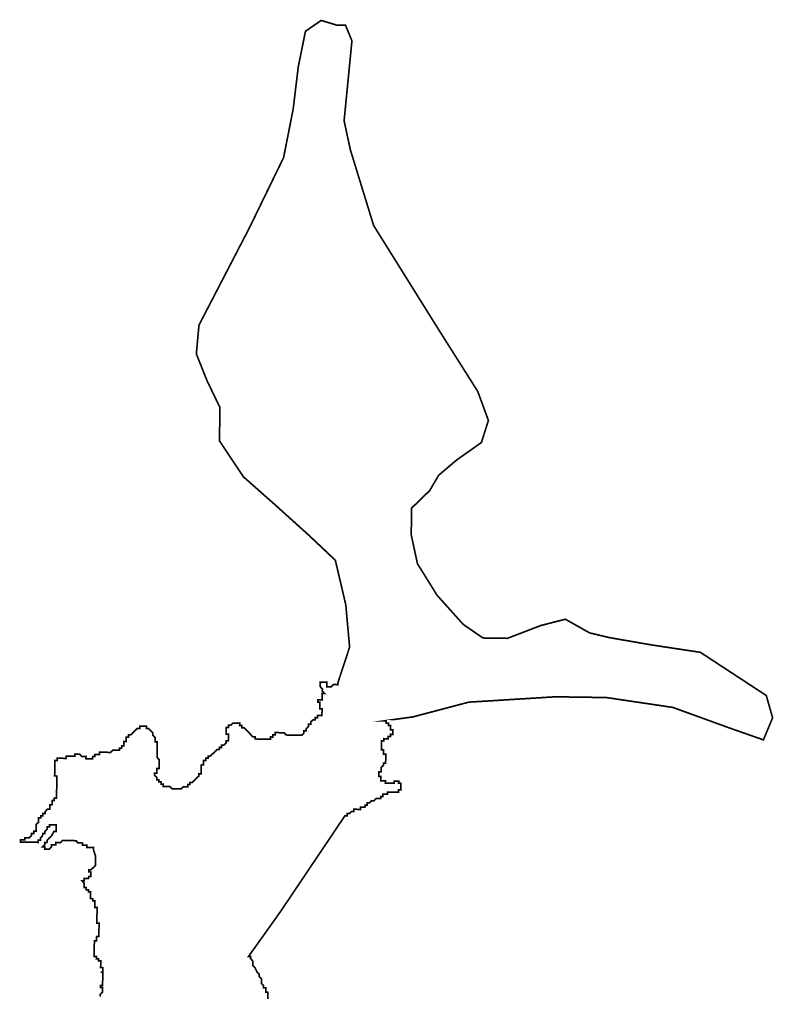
# Model space of a CAD drawing. Header units: metres. Extents: x 257673 to 289848, y 2129691 to 2228029.
# Drawn here: x 273815 to 275165, y 2145399 to 2147146 of the extents above; entities that cross this region are included whole.
import ezdxf

# ---------------------------------------------------------------- set-up
doc = ezdxf.new("R2010")
doc.units = ezdxf.units.M
doc.header["$MEASUREMENT"] = 0
doc.layers.add('HAZARDS LINE', color=1, linetype='Continuous')

msp = doc.modelspace()

# ---------------------------------------------------------------- linework, layer by layer
at = {"layer": 'HAZARDS LINE', "lineweight": 18}
msp.add_lwpolyline([(274259.2898118956, 2145392.368231411, 2.981731365412403, 2.981731365412403, 0), (274259.4667867286, 2145404.294837589, 2.981731365412403, 2.981731365412403, 0), (274255.4919137819, 2145404.353819485, 2.981731365412403, 2.981731365412403, 0), (274255.6098970039, 2145412.304890747, 2.981731365412403, 2.981731365412403, 0), (274251.6349412365, 2145412.363873835, 2.981731365412403, 2.981731365412403, 0), (274251.6939340694, 2145416.339491959, 2.981731365412403, 2.981731365412403, 0), (274247.7780527933, 2145420.374009247, 2.981731365412403, 2.981731365412403, 0), (274247.8960360451, 2145428.325080032, 2.981731365412403, 2.981731365412403, 0), (274243.9801547094, 2145432.359597559, 2.981731365412403, 2.981731365412403, 0), (274244.0391463204, 2145436.335132952, 2.981731365412403, 2.981731365412403, 0), (274240.123182164, 2145440.369651194, 2.981731365412403, 2.981731365412403, 0), (274236.2662924691, 2145448.379703875, 2.981731365412403, 2.981731365412403, 0), (274232.3503283127, 2145452.414222593, 2.981731365412403, 2.981731365412403, 0), (274232.4093199237, 2145456.389758225, 2.981731365412403, 2.981731365412403, 0), (274232.4683115347, 2145460.365293617, 2.981731365412403, 2.981731365412403, 0), (274228.5524301989, 2145464.399810667, 2.981731365412403, 2.981731365412403, 0), (274228.6114218099, 2145468.375346298, 2.981731365412403, 2.981731365412403, 0), (274224.6365488632, 2145468.434328194, 2.981731365412403, 2.981731365412403, 0), (274275.4891812007, 2145539.634463097, 2.981731365412403, 2.981731365412403, 0), (274283.5114857717, 2145551.065330143, 2.981731365412403, 2.981731365412403, 0), (274397.3455623551, 2145720.361933584, 2.981731365412403, 2.981731365412403, 0), (274401.320435272, 2145720.302951927, 2.981731365412403, 2.981731365412403, 0), (274401.379426883, 2145724.278487558, 2.981731365412403, 2.981731365412403, 0), (274405.3542998297, 2145724.219505663, 2.981731365412403, 2.981731365412403, 0), (274409.3882472081, 2145728.136057968, 2.981731365412403, 2.981731365412403, 0), (274413.3631201549, 2145728.077076073, 2.981731365412403, 2.981731365412403, 0), (274413.4221117659, 2145732.052611704, 2.981731365412403, 2.981731365412403, 0), (274417.3970675035, 2145731.993628855, 2.981731365412403, 2.981731365412403, 0), (274421.3719404502, 2145731.934646959, 2.981731365412403, 2.981731365412403, 0), (274425.346813397, 2145731.875665064, 2.981731365412403, 2.981731365412403, 0), (274425.405805008, 2145735.851200695, 2.981731365412403, 2.981731365412403, 0), (274429.3807607456, 2145735.792217846, 2.981731365412403, 2.981731365412403, 0), (274433.3556336625, 2145735.733235951, 2.981731365412403, 2.981731365412403, 0), (274433.4146252735, 2145739.708771105, 2.981731365412403, 2.981731365412403, 0), (274437.3895810409, 2145739.649788256, 2.981731365412403, 2.981731365412403, 0), (274437.4485726519, 2145743.625323887, 2.981731365412403, 2.981731365412403, 0), (274441.4234455688, 2145743.566341992, 2.981731365412403, 2.981731365412403, 0), (274445.4573101266, 2145747.482895966, 2.981731365412403, 2.981731365412403, 0), (274449.432265894, 2145747.423912878, 2.981731365412403, 2.981731365412403, 0), (274453.4661304517, 2145751.340466137, 2.981731365412403, 2.981731365412403, 0), (274457.4410861893, 2145751.281483288, 2.981731365412403, 2.981731365412403, 0), (274461.415959136, 2145751.222501392, 2.981731365412403, 2.981731365412403, 0), (274461.474950747, 2145755.198037024, 2.981731365412403, 2.981731365412403, 0), (274465.449823664, 2145755.139055367, 2.981731365412403, 2.981731365412403, 0), (274465.508815275, 2145759.114590759, 2.981731365412403, 2.981731365412403, 0), (274469.4837710126, 2145759.055607672, 2.981731365412403, 2.981731365412403, 0), (274473.4586439593, 2145758.996625776, 2.981731365412403, 2.981731365412403, 0), (274473.5176355703, 2145762.972161408, 2.981731365412403, 2.981731365412403, 0), (274477.4925085171, 2145762.913179751, 2.981731365412403, 2.981731365412403, 0), (274481.4674642546, 2145762.854196663, 2.981731365412403, 2.981731365412403, 0), (274485.4423372014, 2145762.795215006, 2.981731365412403, 2.981731365412403, 0), (274489.4172929688, 2145762.736231918, 2.981731365412403, 2.981731365412403, 0), (274493.3921658857, 2145762.677250261, 2.981731365412403, 2.981731365412403, 0), (274493.4511574967, 2145766.652785654, 2.981731365412403, 2.981731365412403, 0), (274497.4260304435, 2145766.593803759, 2.981731365412403, 2.981731365412403, 0), (274497.4850220545, 2145770.569339151, 2.981731365412403, 2.981731365412403, 0), (274497.5440136953, 2145774.544874783, 2.981731365412403, 2.981731365412403, 0), (274497.6030053063, 2145778.520409937, 2.981731365412403, 2.981731365412403, 0), (274493.6281323595, 2145778.579391832, 2.981731365412403, 2.981731365412403, 0), (274493.6871239705, 2145782.554927464, 2.981731365412403, 2.981731365412403, 0), (274489.7122510238, 2145782.613909121, 2.981731365412403, 2.981731365412403, 0), (274485.7372952862, 2145782.672892208, 2.981731365412403, 2.981731365412403, 0), (274485.6783036752, 2145778.697356577, 2.981731365412403, 2.981731365412403, 0), (274481.7034307285, 2145778.756338234, 2.981731365412403, 2.981731365412403, 0), (274477.7284749909, 2145778.815321322, 2.981731365412403, 2.981731365412403, 0), (274473.7536020441, 2145778.874302979, 2.981731365412403, 2.981731365412403, 0), (274469.7787290974, 2145778.933284874, 2.981731365412403, 2.981731365412403, 0), (274469.8377207084, 2145782.908820505, 2.981731365412403, 2.981731365412403, 0), (274465.8627649708, 2145782.967803593, 2.981731365412403, 2.981731365412403, 0), (274461.8878920241, 2145783.02678525, 2.981731365412403, 2.981731365412403, 0), (274461.9468836649, 2145787.002320881, 2.981731365412403, 2.981731365412403, 0), (274462.0058752461, 2145790.977856035, 2.981731365412403, 2.981731365412403, 0), (274458.0310022993, 2145791.036837931, 2.981731365412403, 2.981731365412403, 0), (274458.0899939401, 2145795.012373562, 2.981731365412403, 2.981731365412403, 0), (274458.1489855511, 2145798.987909193, 2.981731365412403, 2.981731365412403, 0), (274462.1238584979, 2145798.928927298, 2.981731365412403, 2.981731365412403, 0), (274462.1828501089, 2145802.90446269, 2.981731365412403, 2.981731365412403, 0), (274462.2418417199, 2145806.879998083, 2.981731365412403, 2.981731365412403, 0), (274466.2757062478, 2145810.796551819, 2.981731365412403, 2.981731365412403, 0), (274466.3346978588, 2145814.77208745, 2.981731365412403, 2.981731365412403, 0), (274470.3096535964, 2145814.713104363, 2.981731365412403, 2.981731365412403, 0), (274470.3686452074, 2145818.688639755, 2.981731365412403, 2.981731365412403, 0), (274470.4276368184, 2145822.664175148, 2.981731365412403, 2.981731365412403, 0), (274470.4866284294, 2145826.639710779, 2.981731365412403, 2.981731365412403, 0), (274470.5456200404, 2145830.615245934, 2.981731365412403, 2.981731365412403, 0), (274466.5706643029, 2145830.674229021, 2.981731365412403, 2.981731365412403, 0), (274466.6296559139, 2145834.649764652, 2.981731365412403, 2.981731365412403, 0), (274466.6886475249, 2145838.625300284, 2.981731365412403, 2.981731365412403, 0), (274462.7137746079, 2145838.684281941, 2.981731365412403, 2.981731365412403, 0), (274462.7727662189, 2145842.659817095, 2.981731365412403, 2.981731365412403, 0), (274462.8317578299, 2145846.635352726, 2.981731365412403, 2.981731365412403, 0), (274462.8907494409, 2145850.610888357, 2.981731365412403, 2.981731365412403, 0), (274462.9497410519, 2145854.58642375, 2.981731365412403, 2.981731365412403, 0), (274466.9246139689, 2145854.527442093, 2.981731365412403, 2.981731365412403, 0), (274466.9836055799, 2145858.502977486, 2.981731365412403, 2.981731365412403, 0), (274470.9585613175, 2145858.443994398, 2.981731365412403, 2.981731365412403, 0), (274474.9334342642, 2145858.385012503, 2.981731365412403, 2.981731365412403, 0), (274474.9924258752, 2145862.360548134, 2.981731365412403, 2.981731365412403, 0), (274478.967298822, 2145862.301566477, 2.981731365412403, 2.981731365412403, 0), (274479.026290433, 2145866.27710187, 2.981731365412403, 2.981731365412403, 0), (274483.0012461705, 2145866.218118782, 2.981731365412403, 2.981731365412403, 0), (274483.0602377816, 2145870.193654175, 2.981731365412403, 2.981731365412403, 0), (274483.1192293926, 2145874.169189568, 2.981731365412403, 2.981731365412403, 0), (274479.144273655, 2145874.228172655, 2.981731365412403, 2.981731365412403, 0), (274479.203265266, 2145878.203708286, 2.981731365412403, 2.981731365412403, 0), (274479.262256877, 2145882.179243679, 2.981731365412403, 2.981731365412403, 0), (274475.2873839302, 2145882.238225336, 2.981731365412403, 2.981731365412403, 0), (274475.3463755412, 2145886.213760729, 2.981731365412403, 2.981731365412403, 0), (274471.3715025945, 2145886.272742624, 2.981731365412403, 2.981731365412403, 0), (274471.4304942353, 2145890.248278256, 2.981731365412403, 2.981731365412403, 0), (274467.4555384977, 2145890.307261343, 2.981731365412403, 2.981731365412403, 0), (274519.2472839816, 2145897.491562719, 2.981731365412403, 2.981731365412403, 0), (274619.0328768058, 2145923.8457545, 2.981731365412403, 2.981731365412403, 0), (274774.2312212153, 2145933.472051497, 2.981731365412403, 2.981731365412403, 0), (274865.6540441079, 2145932.115459318, 2.981731365412403, 2.981731365412403, 0), (274984.6652595265, 2145914.44384944, 2.981731365412403, 2.981731365412403, 0), (275087.4818595214, 2145877.13049161, 2.981731365412403, 2.981731365412403, 0), (275146.8104923828, 2145856.368080254, 2.981731365412403, 2.981731365412403, 0), (275163.3000659211, 2145895.887505407, 2.981731365412403, 2.981731365412403, 0), (275151.9652804001, 2145935.819806929, 2.981731365412403, 2.981731365412403, 0), (275033.8389403684, 2146013.124531622, 2.981731365412403, 2.981731365412403, 0), (274946.5679652853, 2146026.348748083, 2.981731365412403, 2.981731365412403, 0), (274871.2216918035, 2146039.396018143, 2.981731365412403, 2.981731365412403, 0), (274835.5655701323, 2146047.877929087, 2.981731365412403, 2.981731365412403, 0), (274792.1955034597, 2146072.379947538, 2.981731365412403, 2.981731365412403, 0), (274748.2945950492, 2146061.102145548, 2.981731365412403, 2.981731365412403, 0), (274688.3170544369, 2146038.133667107, 2.981731365412403, 2.981731365412403, 0), (274644.5931208594, 2146038.782471533, 2.981731365412403, 2.981731365412403, 0), (274609.1728828712, 2146063.166525002, 2.981731365412403, 2.981731365412403, 0), (274562.2408844991, 2146115.556273813, 2.981731365412403, 2.981731365412403, 0), (274527.2926621897, 2146171.744609947, 2.981731365412403, 2.981731365412403, 0), (274516.1348515017, 2146223.603517647, 2.981731365412403, 2.981731365412403, 0), (274516.8427520855, 2146271.310026283, 2.981731365412403, 2.981731365412403, 0), (274549.11391692, 2146302.642452116, 2.981731365412403, 2.981731365412403, 0), (274565.4264328046, 2146330.235271807, 2.981731365412403, 2.981731365412403, 0), (274597.638688819, 2146357.592161293, 2.981731365412403, 2.981731365412403, 0), (274641.8345552845, 2146388.747640486, 2.981731365412403, 2.981731365412403, 0), (274654.3491730256, 2146428.326048489, 2.981731365412403, 2.981731365412403, 0), (274635.2415336533, 2146480.302920933, 2.981731365412403, 2.981731365412403, 0), (274569.2018971904, 2146584.669624682, 2.981731365412403, 2.981731365412403, 0), (274448.811439739, 2146777.323777313, 2.981731365412403, 2.981731365412403, 0), (274407.0932222469, 2146913.140870924, 2.981731365412403, 2.981731365412403, 0), (274395.9354115589, 2146964.999778385, 2.981731365412403, 2.981731365412403, 0), (274409.9838124676, 2147107.942191477, 2.981731365412403, 2.981731365412403, 0), (274398.4720521136, 2147135.947886343, 2.981731365412403, 2.981731365412403, 0), (274382.5723947151, 2147136.183816071, 2.981731365412403, 2.981731365412403, 0), (274354.8660189672, 2147144.547763224, 2.981731365412403, 2.981731365412403, 0), (274326.7467019124, 2147125.082961912, 2.981731365412403, 2.981731365412403, 0), (274313.8781332536, 2147061.651258345, 2.981731365412403, 2.981731365412403, 0), (274304.8074639006, 2146986.234048958, 2.981731365412403, 2.981731365412403, 0), (274287.6100739403, 2146899.008196945, 2.981731365412403, 2.981731365412403, 0), (274226.0987501307, 2146772.675713177, 2.981731365412403, 2.981731365412403, 0), (274181.0769183202, 2146685.862738485, 2.981731365412403, 2.981731365412403, 0), (274136.0551692708, 2146599.049763079, 2.981731365412403, 2.981731365412403, 0), (274131.313405381, 2146547.426783199, 2.981731365412403, 2.981731365412403, 0), (274150.4800351126, 2146499.425363655, 2.981731365412403, 2.981731365412403, 0), (274173.6215390427, 2146451.365044708, 2.981731365412403, 2.981731365412403, 0), (274172.7366648479, 2146391.732012863, 2.981731365412403, 2.981731365412403, 0), (274215.5167325897, 2146327.474640722, 2.981731365412403, 2.981731365412403, 0), (274270.4575512572, 2146278.942462797, 2.981731365412403, 2.981731365412403, 0), (274333.2301313145, 2146222.341167565, 2.981731365412403, 2.981731365412403, 0), (274380.2801129384, 2146177.902490015, 2.981731365412403, 2.981731365412403, 0), (274398.9748109741, 2146098.096869345, 2.981731365412403, 2.981731365412403, 0), (274405.8037990196, 2146022.443730469, 2.981731365412403, 2.981731365412403, 0), (274384.9854029579, 2145959.130074377, 2.981731365412403, 2.981731365412403, 0), (274384.9264113171, 2145955.154538746, 2.981731365412403, 2.981731365412403, 0), (274380.9515383704, 2145955.213520403, 2.981731365412403, 2.981731365412403, 0), (274376.9765826328, 2145955.272503491, 2.981731365412403, 2.981731365412403, 0), (274372.9427168532, 2145951.355867024, 2.981731365412403, 2.981731365412403, 0), (274368.9677610858, 2145951.414849873, 2.981731365412403, 2.981731365412403, 0), (274364.992888139, 2145951.473831768, 2.981731365412403, 2.981731365412403, 0), (274365.0518809719, 2145955.449450131, 2.981731365412403, 2.981731365412403, 0), (274365.1108725829, 2145959.424985762, 2.981731365412403, 2.981731365412403, 0), (274361.1359996958, 2145959.483967419, 2.981731365412403, 2.981731365412403, 0), (274357.1610439582, 2145959.542950506, 2.981731365412403, 2.981731365412403, 0), (274353.1861710115, 2145959.601932163, 2.981731365412403, 2.981731365412403, 0), (274353.1271793707, 2145955.626396532, 2.981731365412403, 2.981731365412403, 0), (274353.0681865378, 2145951.65077817, 2.981731365412403, 2.981731365412403, 0), (274356.9840678735, 2145947.616261358, 2.981731365412403, 2.981731365412403, 0), (274356.9250762625, 2145943.640725727, 2.981731365412403, 2.981731365412403, 0), (274360.8410403891, 2145939.606207008, 2.981731365412403, 2.981731365412403, 0), (274356.8660846515, 2145939.665190096, 2.981731365412403, 2.981731365412403, 0), (274356.8070930405, 2145935.689654942, 2.981731365412403, 2.981731365412403, 0), (274356.7481014295, 2145931.71411931, 2.981731365412403, 2.981731365412403, 0), (274356.6891098185, 2145927.738583918, 2.981731365412403, 2.981731365412403, 0), (274352.7142368717, 2145927.797565575, 2.981731365412403, 2.981731365412403, 0), (274348.7392811342, 2145927.856548662, 2.981731365412403, 2.981731365412403, 0), (274348.6802895232, 2145923.881013031, 2.981731365412403, 2.981731365412403, 0), (274352.6552452607, 2145923.822029944, 2.981731365412403, 2.981731365412403, 0), (274352.5962536497, 2145919.846494551, 2.981731365412403, 2.981731365412403, 0), (274352.5372620387, 2145915.870959158, 2.981731365412403, 2.981731365412403, 0), (274352.4782704277, 2145911.895423527, 2.981731365412403, 2.981731365412403, 0), (274356.4531433745, 2145911.83644187, 2.981731365412403, 2.981731365412403, 0), (274356.3941517635, 2145907.860906477, 2.981731365412403, 2.981731365412403, 0), (274356.3351601525, 2145903.885371084, 2.981731365412403, 2.981731365412403, 0), (274356.2761685415, 2145899.909835453, 2.981731365412403, 2.981731365412403, 0), (274352.3012955947, 2145899.96881711, 2.981731365412403, 2.981731365412403, 0), (274348.3263398571, 2145900.027800198, 2.981731365412403, 2.981731365412403, 0), (274348.2673482461, 2145896.052265043, 2.981731365412403, 2.981731365412403, 0), (274344.2924752994, 2145896.111246939, 2.981731365412403, 2.981731365412403, 0), (274344.2334836884, 2145892.135711308, 2.981731365412403, 2.981731365412403, 0), (274340.2586107416, 2145892.194692965, 2.981731365412403, 2.981731365412403, 0), (274336.224663393, 2145888.278140421, 2.981731365412403, 2.981731365412403, 0), (274336.165671782, 2145884.302605028, 2.981731365412403, 2.981731365412403, 0), (274332.1907988353, 2145884.361586685, 2.981731365412403, 2.981731365412403, 0), (274332.1318072243, 2145880.386051293, 2.981731365412403, 2.981731365412403, 0), (274328.0978598161, 2145876.469498749, 2.981731365412403, 2.981731365412403, 0), (274328.0388682051, 2145872.493963356, 2.981731365412403, 2.981731365412403, 0), (274324.0639952882, 2145872.552945252, 2.981731365412403, 2.981731365412403, 0), (274324.0050036772, 2145868.577409859, 2.981731365412403, 2.981731365412403, 0), (274319.9711391492, 2145864.660856123, 2.981731365412403, 2.981731365412403, 0), (274315.9961833818, 2145864.719839211, 2.981731365412403, 2.981731365412403, 0), (274308.0463546975, 2145864.837803955, 2.981731365412403, 2.981731365412403, 0), (274304.0714817508, 2145864.896785612, 2.981731365412403, 2.981731365412403, 0), (274300.096608804, 2145864.955767508, 2.981731365412403, 2.981731365412403, 0), (274296.1216530664, 2145865.014750595, 2.981731365412403, 2.981731365412403, 0), (274292.1467801197, 2145865.073732252, 2.981731365412403, 2.981731365412403, 0), (274288.2308159633, 2145869.108250733, 2.981731365412403, 2.981731365412403, 0), (274284.2559430464, 2145869.16723239, 2.981731365412403, 2.981731365412403, 0), (274280.2810701294, 2145869.226214285, 2.981731365412403, 2.981731365412403, 0), (274276.306114362, 2145869.285197373, 2.981731365412403, 2.981731365412403, 0), (274272.3312414451, 2145869.34417903, 2.981731365412403, 2.981731365412403, 0), (274272.2722498341, 2145865.368643637, 2.981731365412403, 2.981731365412403, 0), (274268.2972940667, 2145865.427626724, 2.981731365412403, 2.981731365412403, 0), (274268.2383024557, 2145861.452091093, 2.981731365412403, 2.981731365412403, 0), (274264.263429509, 2145861.51107275, 2.981731365412403, 2.981731365412403, 0), (274264.2044378979, 2145857.535537357, 2.981731365412403, 2.981731365412403, 0), (274260.2295649512, 2145857.594519253, 2.981731365412403, 2.981731365412403, 0), (274256.2546092136, 2145857.653502102, 2.981731365412403, 2.981731365412403, 0), (274252.2797362669, 2145857.712483997, 2.981731365412403, 2.981731365412403, 0), (274248.3047804995, 2145857.771467085, 2.981731365412403, 2.981731365412403, 0), (274244.3299076124, 2145857.830448742, 2.981731365412403, 2.981731365412403, 0), (274240.3550346656, 2145857.889430637, 2.981731365412403, 2.981731365412403, 0), (274236.3800788982, 2145857.948413487, 2.981731365412403, 2.981731365412403, 0), (274236.4390705092, 2145861.923948879, 2.981731365412403, 2.981731365412403, 0), (274232.4641975923, 2145861.982930775, 2.981731365412403, 2.981731365412403, 0), (274228.5482334359, 2145866.017449494, 2.981731365412403, 2.981731365412403, 0), (274224.6323521002, 2145870.051966543, 2.981731365412403, 2.981731365412403, 0), (274220.7164707644, 2145874.086483832, 2.981731365412403, 2.981731365412403, 0), (274216.8005066378, 2145878.121002073, 2.981731365412403, 2.981731365412403, 0), (274212.8256336911, 2145878.179983969, 2.981731365412403, 2.981731365412403, 0), (274212.8846253319, 2145882.1555196, 2.981731365412403, 2.981731365412403, 0), (274208.9096695943, 2145882.214502449, 2.981731365412403, 2.981731365412403, 0), (274208.9686612053, 2145886.190037842, 2.981731365412403, 2.981731365412403, 0), (274204.9937882586, 2145886.249019737, 2.981731365412403, 2.981731365412403, 0), (274201.0189153118, 2145886.308001633, 2.981731365412403, 2.981731365412403, 0), (274197.0439595743, 2145886.366984482, 2.981731365412403, 2.981731365412403, 0), (274193.0100950165, 2145882.450430985, 2.981731365412403, 2.981731365412403, 0), (274189.0351392789, 2145882.509413834, 2.981731365412403, 2.981731365412403, 0), (274188.9761476381, 2145878.533878203, 2.981731365412403, 2.981731365412403, 0), (274185.0012746914, 2145878.592860098, 2.981731365412403, 2.981731365412403, 0), (274184.9422830804, 2145874.617324705, 2.981731365412403, 2.981731365412403, 0), (274184.8832914694, 2145870.641789312, 2.981731365412403, 2.981731365412403, 0), (274184.8242998584, 2145866.66625392, 2.981731365412403, 2.981731365412403, 0), (274188.7991728051, 2145866.607272024, 2.981731365412403, 2.981731365412403, 0), (274188.7401811941, 2145862.631736393, 2.981731365412403, 2.981731365412403, 0), (274188.6811895831, 2145858.656201, 2.981731365412403, 2.981731365412403, 0), (274188.6221979721, 2145854.680665608, 2.981731365412403, 2.981731365412403, 0), (274184.6473250253, 2145854.739647503, 2.981731365412403, 2.981731365412403, 0), (274184.5883334143, 2145850.764111872, 2.981731365412403, 2.981731365412403, 0), (274180.5544688864, 2145846.847557898, 2.981731365412403, 2.981731365412403, 0), (274176.579513119, 2145846.906540985, 2.981731365412403, 2.981731365412403, 0), (274176.520521508, 2145842.931005831, 2.981731365412403, 2.981731365412403, 0), (274172.5456485911, 2145842.989987726, 2.981731365412403, 2.981731365412403, 0), (274172.4866569801, 2145839.014452095, 2.981731365412403, 2.981731365412403, 0), (274168.5117012425, 2145839.073434944, 2.981731365412403, 2.981731365412403, 0), (274164.4778366847, 2145835.156881209, 2.981731365412403, 2.981731365412403, 0), (274160.443972127, 2145831.240327711, 2.981731365412403, 2.981731365412403, 0), (274156.4100247784, 2145827.323775168, 2.981731365412403, 2.981731365412403, 0), (274152.4351518317, 2145827.382757063, 2.981731365412403, 2.981731365412403, 0), (274152.3761602207, 2145823.40722167, 2.981731365412403, 2.981731365412403, 0), (274148.4012872739, 2145823.466203327, 2.981731365412403, 2.981731365412403, 0), (274148.3422956629, 2145819.490667935, 2.981731365412403, 2.981731365412403, 0), (274144.3673398955, 2145819.549651022, 2.981731365412403, 2.981731365412403, 0), (274144.3083482845, 2145815.574115391, 2.981731365412403, 2.981731365412403, 0), (274144.2493566735, 2145811.598579998, 2.981731365412403, 2.981731365412403, 0), (274140.2744837566, 2145811.657561655, 2.981731365412403, 2.981731365412403, 0), (274140.2154921456, 2145807.682026262, 2.981731365412403, 2.981731365412403, 0), (274140.1565005346, 2145803.70649087, 2.981731365412403, 2.981731365412403, 0), (274140.0975089236, 2145799.730955238, 2.981731365412403, 2.981731365412403, 0), (274140.0385173126, 2145795.755419607, 2.981731365412403, 2.981731365412403, 0), (274136.0635615154, 2145795.814402695, 2.981731365412403, 2.981731365412403, 0), (274136.0045699342, 2145791.83886754, 2.981731365412403, 2.981731365412403, 0), (274131.9707054062, 2145787.922313566, 2.981731365412403, 2.981731365412403, 0), (274127.9368408485, 2145784.005759831, 2.981731365412403, 2.981731365412403, 0), (274123.9028934999, 2145780.089207764, 2.981731365412403, 2.981731365412403, 0), (274119.9280205531, 2145780.148189421, 2.981731365412403, 2.981731365412403, 0), (274119.8690289123, 2145776.17265379, 2.981731365412403, 2.981731365412403, 0), (274115.8940731747, 2145776.231636877, 2.981731365412403, 2.981731365412403, 0), (274115.8350815637, 2145772.256101484, 2.981731365412403, 2.981731365412403, 0), (274111.860208617, 2145772.315083141, 2.981731365412403, 2.981731365412403, 0), (274107.8853356703, 2145772.374065037, 2.981731365412403, 2.981731365412403, 0), (274103.8513882919, 2145768.457512732, 2.981731365412403, 2.981731365412403, 0), (274099.8765153749, 2145768.516494389, 2.981731365412403, 2.981731365412403, 0), (274095.9015596373, 2145768.575477476, 2.981731365412403, 2.981731365412403, 0), (274091.9266866906, 2145768.634459133, 2.981731365412403, 2.981731365412403, 0), (274087.9518137737, 2145768.693441029, 2.981731365412403, 2.981731365412403, 0), (274084.0358496173, 2145772.727959271, 2.981731365412403, 2.981731365412403, 0), (274080.0609766705, 2145772.786941166, 2.981731365412403, 2.981731365412403, 0), (274076.0860209329, 2145772.845924254, 2.981731365412403, 2.981731365412403, 0), (274072.1111479862, 2145772.904905911, 2.981731365412403, 2.981731365412403, 0), (274072.1701395972, 2145776.880441303, 2.981731365412403, 2.981731365412403, 0), (274068.1952666505, 2145776.939423199, 2.981731365412403, 2.981731365412403, 0), (274068.2542582913, 2145780.91495883, 2.981731365412403, 2.981731365412403, 0), (274064.2793025537, 2145780.973941679, 2.981731365412403, 2.981731365412403, 0), (274064.3382941647, 2145784.949476833, 2.981731365412403, 2.981731365412403, 0), (274060.3634212179, 2145785.008458729, 2.981731365412403, 2.981731365412403, 0), (274060.4224128289, 2145788.98399436, 2.981731365412403, 2.981731365412403, 0), (274056.5064487024, 2145793.018513079, 2.981731365412403, 2.981731365412403, 0), (274056.5654403134, 2145796.994048233, 2.981731365412403, 2.981731365412403, 0), (274060.540396051, 2145796.935065146, 2.981731365412403, 2.981731365412403, 0), (274060.5993876918, 2145800.910600777, 2.981731365412403, 2.981731365412403, 0), (274060.6583793028, 2145804.886136408, 2.981731365412403, 2.981731365412403, 0), (274064.6332522197, 2145804.827154513, 2.981731365412403, 2.981731365412403, 0), (274064.6922438307, 2145808.802689905, 2.981731365412403, 2.981731365412403, 0), (274064.7512354417, 2145812.778225298, 2.981731365412403, 2.981731365412403, 0), (274064.8102270527, 2145816.753760691, 2.981731365412403, 2.981731365412403, 0), (274064.8692186637, 2145820.729296322, 2.981731365412403, 2.981731365412403, 0), (274060.9533373578, 2145824.76381361, 2.981731365412403, 2.981731365412403, 0), (274061.0123289688, 2145828.739349003, 2.981731365412403, 2.981731365412403, 0), (274061.0713205798, 2145832.714884634, 2.981731365412403, 2.981731365412403, 0), (274061.1303121908, 2145836.690419788, 2.981731365412403, 2.981731365412403, 0), (274061.1893038018, 2145840.66595542, 2.981731365412403, 2.981731365412403, 0), (274061.2482954128, 2145844.641491051, 2.981731365412403, 2.981731365412403, 0), (274061.3072870238, 2145848.617026205, 2.981731365412403, 2.981731365412403, 0), (274061.3662786348, 2145852.592561836, 2.981731365412403, 2.981731365412403, 0), (274057.3913228674, 2145852.651544924, 2.981731365412403, 2.981731365412403, 0), (274057.4503144784, 2145856.627080555, 2.981731365412403, 2.981731365412403, 0), (274057.5093060894, 2145860.602615948, 2.981731365412403, 2.981731365412403, 0), (274053.5934247835, 2145864.637132998, 2.981731365412403, 2.981731365412403, 0), (274053.6524163945, 2145868.612668629, 2.981731365412403, 2.981731365412403, 0), (274049.7365350588, 2145872.647185917, 2.981731365412403, 2.981731365412403, 0), (274045.8205709024, 2145876.681704159, 2.981731365412403, 2.981731365412403, 0), (274041.8456979556, 2145876.740686054, 2.981731365412403, 2.981731365412403, 0), (274041.9046895666, 2145880.716221447, 2.981731365412403, 2.981731365412403, 0), (274037.929733829, 2145880.775204296, 2.981731365412403, 2.981731365412403, 0), (274033.9548608823, 2145880.834186192, 2.981731365412403, 2.981731365412403, 0), (274029.9799879356, 2145880.893168087, 2.981731365412403, 2.981731365412403, 0), (274029.9209963246, 2145876.917632694, 2.981731365412403, 2.981731365412403, 0), (274025.946040587, 2145876.976615543, 2.981731365412403, 2.981731365412403, 0), (274021.912176059, 2145873.060062046, 2.981731365412403, 2.981731365412403, 0), (274017.8782286806, 2145869.143509503, 2.981731365412403, 2.981731365412403, 0), (274013.8443641527, 2145865.226955767, 2.981731365412403, 2.981731365412403, 0), (274009.869491206, 2145865.285937424, 2.981731365412403, 2.981731365412403, 0), (274009.810499595, 2145861.310402031, 2.981731365412403, 2.981731365412403, 0), (274005.8355438276, 2145861.369385119, 2.981731365412403, 2.981731365412403, 0), (274005.7765522166, 2145857.393849726, 2.981731365412403, 2.981731365412403, 0), (274005.7175606056, 2145853.418314095, 2.981731365412403, 2.981731365412403, 0), (274001.7426876588, 2145853.47729599, 2.981731365412403, 2.981731365412403, 0), (274001.6836960478, 2145849.501760359, 2.981731365412403, 2.981731365412403, 0), (274001.6247044368, 2145845.526225205, 2.981731365412403, 2.981731365412403, 0), (273997.6497486992, 2145845.585208054, 2.981731365412403, 2.981731365412403, 0), (273997.5907570882, 2145841.609672423, 2.981731365412403, 2.981731365412403, 0), (273993.6158841415, 2145841.668654318, 2.981731365412403, 2.981731365412403, 0), (273993.5568925305, 2145837.693118687, 2.981731365412403, 2.981731365412403, 0), (273989.5820196135, 2145837.752100344, 2.981731365412403, 2.981731365412403, 0), (273985.6070638759, 2145837.811083431, 2.981731365412403, 2.981731365412403, 0), (273981.6321909292, 2145837.870065327, 2.981731365412403, 2.981731365412403, 0), (273977.5982435508, 2145833.953513022, 2.981731365412403, 2.981731365412403, 0), (273973.6233706339, 2145834.012494917, 2.981731365412403, 2.981731365412403, 0), (273969.6484976871, 2145834.071476574, 2.981731365412403, 2.981731365412403, 0), (273965.6735419197, 2145834.130459662, 2.981731365412403, 2.981731365412403, 0), (273961.6986690028, 2145834.189441319, 2.981731365412403, 2.981731365412403, 0), (273957.7237132354, 2145834.248424406, 2.981731365412403, 2.981731365412403, 0), (273957.6647216244, 2145830.272888775, 2.981731365412403, 2.981731365412403, 0), (273953.6898486777, 2145830.33187067, 2.981731365412403, 2.981731365412403, 0), (273949.7149757607, 2145830.390852327, 2.981731365412403, 2.981731365412403, 0), (273949.6559841497, 2145826.415316935, 2.981731365412403, 2.981731365412403, 0), (273945.6810284121, 2145826.474300022, 2.981731365412403, 2.981731365412403, 0), (273945.6220368011, 2145822.498764629, 2.981731365412403, 2.981731365412403, 0), (273941.6471638544, 2145822.557746287, 2.981731365412403, 2.981731365412403, 0), (273937.6722081168, 2145822.616729374, 2.981731365412403, 2.981731365412403, 0), (273933.6973351701, 2145822.675711269, 2.981731365412403, 2.981731365412403, 0), (273933.7563267811, 2145826.651246662, 2.981731365412403, 2.981731365412403, 0), (273929.7814538343, 2145826.710228319, 2.981731365412403, 2.981731365412403, 0), (273925.8064980669, 2145826.769211407, 2.981731365412403, 2.981731365412403, 0), (273921.890616761, 2145830.803728457, 2.981731365412403, 2.981731365412403, 0), (273917.9156609936, 2145830.862711544, 2.981731365412403, 2.981731365412403, 0), (273913.9407880767, 2145830.921693201, 2.981731365412403, 2.981731365412403, 0), (273913.8817964657, 2145826.946157808, 2.981731365412403, 2.981731365412403, 0), (273909.9069235487, 2145827.005139704, 2.981731365412403, 2.981731365412403, 0), (273905.9319677813, 2145827.064122791, 2.981731365412403, 2.981731365412403, 0), (273901.9570948346, 2145827.123104448, 2.981731365412403, 2.981731365412403, 0), (273897.982139097, 2145827.182087536, 2.981731365412403, 2.981731365412403, 0), (273897.923147486, 2145823.206552143, 2.981731365412403, 2.981731365412403, 0), (273893.9482745393, 2145823.2655338, 2.981731365412403, 2.981731365412403, 0), (273889.9734015925, 2145823.324515696, 2.981731365412403, 2.981731365412403, 0), (273885.9984458251, 2145823.383498783, 2.981731365412403, 2.981731365412403, 0), (273882.0235729082, 2145823.44248044, 2.981731365412403, 2.981731365412403, 0), (273881.9645812972, 2145819.466944809, 2.981731365412403, 2.981731365412403, 0), (273877.9896255298, 2145819.525927897, 2.981731365412403, 2.981731365412403, 0), (273877.9306339188, 2145815.550392504, 2.981731365412403, 2.981731365412403, 0), (273877.8716423078, 2145811.574857111, 2.981731365412403, 2.981731365412403, 0), (273877.8126506968, 2145807.599321718, 2.981731365412403, 2.981731365412403, 0), (273877.7536590858, 2145803.623786087, 2.981731365412403, 2.981731365412403, 0), (273877.6946674748, 2145799.648250456, 2.981731365412403, 2.981731365412403, 0), (273877.6356758638, 2145795.672715302, 2.981731365412403, 2.981731365412403, 0), (273877.5766842528, 2145791.69717967, 2.981731365412403, 2.981731365412403, 0), (273881.5516399904, 2145791.638196583, 2.981731365412403, 2.981731365412403, 0), (273881.4926483794, 2145787.662660952, 2.981731365412403, 2.981731365412403, 0), (273881.4336567683, 2145783.687125797, 2.981731365412403, 2.981731365412403, 0), (273881.3746651573, 2145779.711590166, 2.981731365412403, 2.981731365412403, 0), (273881.3156735463, 2145775.736054773, 2.981731365412403, 2.981731365412403, 0), (273881.2566819353, 2145771.760519381, 2.981731365412403, 2.981731365412403, 0), (273881.1976903243, 2145767.78498375, 2.981731365412403, 2.981731365412403, 0), (273881.1386987133, 2145763.809448357, 2.981731365412403, 2.981731365412403, 0), (273881.0797071023, 2145759.833912726, 2.981731365412403, 2.981731365412403, 0), (273881.0207154913, 2145755.858377571, 2.981731365412403, 2.981731365412403, 0), (273880.9617238803, 2145751.88284194, 2.981731365412403, 2.981731365412403, 0), (273876.9867681129, 2145751.941825028, 2.981731365412403, 2.981731365412403, 0), (273876.9277765019, 2145747.966289396, 2.981731365412403, 2.981731365412403, 0), (273872.952903585, 2145748.025271053, 2.981731365412403, 2.981731365412403, 0), (273872.893911974, 2145744.049735899, 2.981731365412403, 2.981731365412403, 0), (273872.834920363, 2145740.074200268, 2.981731365412403, 2.981731365412403, 0), (273868.860047446, 2145740.133182163, 2.981731365412403, 2.981731365412403, 0), (273868.801055835, 2145736.157646532, 2.981731365412403, 2.981731365412403, 0), (273868.742064224, 2145732.182111378, 2.981731365412403, 2.981731365412403, 0), (273864.7671084566, 2145732.241094227, 2.981731365412403, 2.981731365412403, 0), (273860.7332438989, 2145728.324540491, 2.981731365412403, 2.981731365412403, 0), (273860.6742522879, 2145724.34900486, 2.981731365412403, 2.981731365412403, 0), (273856.6993793412, 2145724.407986755, 2.981731365412403, 2.981731365412403, 0), (273856.6403877301, 2145720.432451363, 2.981731365412403, 2.981731365412403, 0), (273852.6654319926, 2145720.491434212, 2.981731365412403, 2.981731365412403, 0), (273852.6064403816, 2145716.515898819, 2.981731365412403, 2.981731365412403, 0), (273848.6315674348, 2145716.574880715, 2.981731365412403, 2.981731365412403, 0), (273848.5725758238, 2145712.599345322, 2.981731365412403, 2.981731365412403, 0), (273848.5135842128, 2145708.623809691, 2.981731365412403, 2.981731365412403, 0), (273844.4796368642, 2145704.707257147, 2.981731365412403, 2.981731365412403, 0), (273844.4206452532, 2145700.731721754, 2.981731365412403, 2.981731365412403, 0), (273844.3616536422, 2145696.756186123, 2.981731365412403, 2.981731365412403, 0), (273844.3026620312, 2145692.780650969, 2.981731365412403, 2.981731365412403, 0), (273840.3277890845, 2145692.839632864, 2.981731365412403, 2.981731365412403, 0), (273840.2687974735, 2145688.864097233, 2.981731365412403, 2.981731365412403, 0), (273836.2939245267, 2145688.92307889, 2.981731365412403, 2.981731365412403, 0), (273836.2349329157, 2145684.947543259, 2.981731365412403, 2.981731365412403, 0), (273832.2009843452, 2145681.030907984, 2.981731365412403, 2.981731365412403, 0), (273828.2261113985, 2145681.089889879, 2.981731365412403, 2.981731365412403, 0), (273824.2511556311, 2145681.148872728, 2.981731365412403, 2.981731365412403, 0), (273824.1921640201, 2145677.173337336, 2.981731365412403, 2.981731365412403, 0), (273820.2172910733, 2145677.232319231, 2.981731365412403, 2.981731365412403, 0), (273816.2424181564, 2145677.291300888, 2.981731365412403, 2.981731365412403, 0), (273816.1834265454, 2145673.315765495, 2.981731365412403, 2.981731365412403, 0), (273820.1582994623, 2145673.256783838, 2.981731365412403, 2.981731365412403, 0), (273824.1331724091, 2145673.197801943, 2.981731365412403, 2.981731365412403, 0), (273828.1081281765, 2145673.138819094, 2.981731365412403, 2.981731365412403, 0), (273832.0830011232, 2145673.079837198, 2.981731365412403, 2.981731365412403, 0), (273836.0579568608, 2145673.020854111, 2.981731365412403, 2.981731365412403, 0), (273840.0328297777, 2145672.961872454, 2.981731365412403, 2.981731365412403, 0), (273844.0077027245, 2145672.902890558, 2.981731365412403, 2.981731365412403, 0), (273847.9826584621, 2145672.843907709, 2.981731365412403, 2.981731365412403, 0), (273848.0416500731, 2145676.819443102, 2.981731365412403, 2.981731365412403, 0), (273852.0165230198, 2145676.760461207, 2.981731365412403, 2.981731365412403, 0), (273852.0755146308, 2145680.735996599, 2.981731365412403, 2.981731365412403, 0), (273856.1094632311, 2145684.652632113, 2.981731365412403, 2.981731365412403, 0), (273856.1684548421, 2145688.628167744, 2.981731365412403, 2.981731365412403, 0), (273860.1433277889, 2145688.569185848, 2.981731365412403, 2.981731365412403, 0), (273860.2023193999, 2145692.54472148, 2.981731365412403, 2.981731365412403, 0), (273864.2361839576, 2145696.461274738, 2.981731365412403, 2.981731365412403, 0), (273864.2951755686, 2145700.43681037, 2.981731365412403, 2.981731365412403, 0), (273868.270131336, 2145700.37782752, 2.981731365412403, 2.981731365412403, 0), (273868.329122947, 2145704.353362913, 2.981731365412403, 2.981731365412403, 0), (273872.3039958639, 2145704.294381018, 2.981731365412403, 2.981731365412403, 0), (273876.2788687809, 2145704.235399361, 2.981731365412403, 2.981731365412403, 0), (273880.2538245483, 2145704.176416273, 2.981731365412403, 2.981731365412403, 0), (273880.1948329373, 2145700.20088088, 2.981731365412403, 2.981731365412403, 0), (273880.1358413263, 2145696.225345249, 2.981731365412403, 2.981731365412403, 0), (273880.0768497153, 2145692.249810095, 2.981731365412403, 2.981731365412403, 0), (273876.1018939479, 2145692.308793182, 2.981731365412403, 2.981731365412403, 0), (273872.0090378089, 2145684.416703577, 2.981731365412403, 2.981731365412403, 0), (273867.9751720293, 2145680.50006711, 2.981731365412403, 2.981731365412403, 0), (273863.9412246509, 2145676.583514567, 2.981731365412403, 2.981731365412403, 0), (273863.8822330399, 2145672.607979174, 2.981731365412403, 2.981731365412403, 0), (273859.9073600931, 2145672.666961069, 2.981731365412403, 2.981731365412403, 0), (273859.8483684821, 2145668.691425676, 2.981731365412403, 2.981731365412403, 0), (273855.8145039244, 2145664.774871941, 2.981731365412403, 2.981731365412403, 0), (273859.7893768711, 2145664.715890045, 2.981731365412403, 2.981731365412403, 0), (273859.7303852601, 2145660.740354653, 2.981731365412403, 2.981731365412403, 0), (273863.7052582069, 2145660.681372757, 2.981731365412403, 2.981731365412403, 0), (273867.6802139743, 2145660.622389908, 2.981731365412403, 2.981731365412403, 0), (273871.7140785022, 2145664.538943405, 2.981731365412403, 2.981731365412403, 0), (273871.7730701132, 2145668.514479036, 2.981731365412403, 2.981731365412403, 0), (273875.7479430301, 2145668.455497379, 2.981731365412403, 2.981731365412403, 0), (273879.7228987975, 2145668.396514292, 2.981731365412403, 2.981731365412403, 0), (273879.7818904085, 2145672.372049685, 2.981731365412403, 2.981731365412403, 0), (273883.7567633255, 2145672.313068028, 2.981731365412403, 2.981731365412403, 0), (273887.7317190929, 2145672.25408494, 2.981731365412403, 2.981731365412403, 0), (273891.7655836506, 2145676.170638437, 2.981731365412403, 2.981731365412403, 0), (273895.7404565974, 2145676.11165678, 2.981731365412403, 2.981731365412403, 0), (273899.7154123349, 2145676.052673693, 2.981731365412403, 2.981731365412403, 0), (273903.6902852817, 2145675.993692036, 2.981731365412403, 2.981731365412403, 0), (273907.6652410491, 2145675.934708948, 2.981731365412403, 2.981731365412403, 0), (273911.640113966, 2145675.875727053, 2.981731365412403, 2.981731365412403, 0), (273915.614986883, 2145675.816745396, 2.981731365412403, 2.981731365412403, 0), (273919.5309510393, 2145671.782226915, 2.981731365412403, 2.981731365412403, 0), (273923.5058239563, 2145671.723245258, 2.981731365412403, 2.981731365412403, 0), (273927.4807797237, 2145671.664262171, 2.981731365412403, 2.981731365412403, 0), (273927.4217881127, 2145667.688726778, 2.981731365412403, 2.981731365412403, 0), (273931.3966610594, 2145667.629745121, 2.981731365412403, 2.981731365412403, 0), (273935.3715340061, 2145667.570763226, 2.981731365412403, 2.981731365412403, 0), (273935.3125423951, 2145663.595227594, 2.981731365412403, 2.981731365412403, 0), (273939.2874981327, 2145663.536244507, 2.981731365412403, 2.981731365412403, 0), (273943.2623710795, 2145663.47726285, 2.981731365412403, 2.981731365412403, 0), (273947.2373268171, 2145663.418279762, 2.981731365412403, 2.981731365412403, 0), (273947.1783352061, 2145659.44274437, 2.981731365412403, 2.981731365412403, 0), (273950.97623329, 2145647.457156534, 2.981731365412403, 2.981731365412403, 0), (273950.917241679, 2145643.481620903, 2.981731365412403, 2.981731365412403, 0), (273950.858250068, 2145639.506085272, 2.981731365412403, 2.981731365412403, 0), (273950.799258457, 2145635.530549879, 2.981731365412403, 2.981731365412403, 0), (273950.740266846, 2145631.555014486, 2.981731365412403, 2.981731365412403, 0), (273946.706402318, 2145627.638460512, 2.981731365412403, 2.981731365412403, 0), (273942.6724549694, 2145623.721908207, 2.981731365412403, 2.981731365412403, 0), (273938.6975820227, 2145623.780889864, 2.981731365412403, 2.981731365412403, 0), (273938.6385904117, 2145619.805354471, 2.981731365412403, 2.981731365412403, 0), (273942.6134633584, 2145619.746372814, 2.981731365412403, 2.981731365412403, 0), (273942.5544717474, 2145615.770837422, 2.981731365412403, 2.981731365412403, 0), (273942.4954801364, 2145611.79530179, 2.981731365412403, 2.981731365412403, 0), (273938.5206071897, 2145611.854283447, 2.981731365412403, 2.981731365412403, 0), (273938.4616155787, 2145607.878748055, 2.981731365412403, 2.981731365412403, 0), (273934.4866598411, 2145607.937731142, 2.981731365412403, 2.981731365412403, 0), (273930.5117868943, 2145607.996713038, 2.981731365412403, 2.981731365412403, 0), (273930.4527952833, 2145604.021177645, 2.981731365412403, 2.981731365412403, 0), (273926.4779223366, 2145604.080159302, 2.981731365412403, 2.981731365412403, 0), (273930.3938036425, 2145600.045642014, 2.981731365412403, 2.981731365412403, 0), (273930.3348120315, 2145596.070106382, 2.981731365412403, 2.981731365412403, 0), (273930.2758204205, 2145592.094571228, 2.981731365412403, 2.981731365412403, 0), (273934.2506933673, 2145592.035589333, 2.981731365412403, 2.981731365412403, 0), (273934.1917017563, 2145588.060053702, 2.981731365412403, 2.981731365412403, 0), (273938.1666574939, 2145588.001070614, 2.981731365412403, 2.981731365412403, 0), (273938.1076658829, 2145584.025534983, 2.981731365412403, 2.981731365412403, 0), (273942.0825388296, 2145583.966553326, 2.981731365412403, 2.981731365412403, 0), (273942.0235472186, 2145579.991018171, 2.981731365412403, 2.981731365412403, 0), (273941.9645556076, 2145576.01548254, 2.981731365412403, 2.981731365412403, 0), (273941.9055639966, 2145572.039947147, 2.981731365412403, 2.981731365412403, 0), (273945.8805197342, 2145571.98096406, 2.981731365412403, 2.981731365412403, 0), (273945.8215281232, 2145568.005428667, 2.981731365412403, 2.981731365412403, 0), (273949.7964010401, 2145567.94644701, 2.981731365412403, 2.981731365412403, 0), (273949.7374094291, 2145563.970911379, 2.981731365412403, 2.981731365412403, 0), (273949.6784178181, 2145559.995375986, 2.981731365412403, 2.981731365412403, 0), (273949.6194262071, 2145556.019840355, 2.981731365412403, 2.981731365412403, 0), (273953.5942991538, 2145555.96085846, 2.981731365412403, 2.981731365412403, 0), (273953.5353075428, 2145551.985323305, 2.981731365412403, 2.981731365412403, 0), (273953.4763159318, 2145548.009787674, 2.981731365412403, 2.981731365412403, 0), (273953.4173243208, 2145544.034252043, 2.981731365412403, 2.981731365412403, 0), (273953.3583327098, 2145540.058716889, 2.981731365412403, 2.981731365412403, 0), (273953.2993410988, 2145536.083181257, 2.981731365412403, 2.981731365412403, 0), (273953.2403494878, 2145532.107645626, 2.981731365412403, 2.981731365412403, 0), (273953.1813578768, 2145528.132110472, 2.981731365412403, 2.981731365412403, 0), (273957.1563136442, 2145528.073127384, 2.981731365412403, 2.981731365412403, 0), (273957.0973220332, 2145524.097591753, 2.981731365412403, 2.981731365412403, 0), (273957.0383304222, 2145520.12205636, 2.981731365412403, 2.981731365412403, 0), (273956.9793387814, 2145516.146520729, 2.981731365412403, 2.981731365412403, 0), (273956.9203471704, 2145512.170985336, 2.981731365412403, 2.981731365412403, 0), (273956.8613555594, 2145508.195449944, 2.981731365412403, 2.981731365412403, 0), (273956.8023639484, 2145504.219914312, 2.981731365412403, 2.981731365412403, 0), (273952.827408181, 2145504.2788974, 2.981731365412403, 2.981731365412403, 0), (273952.7684165998, 2145500.303362007, 2.981731365412403, 2.981731365412403, 0), (273952.709424959, 2145496.327826614, 2.981731365412403, 2.981731365412403, 0), (273948.7345520122, 2145496.38680851, 2.981731365412403, 2.981731365412403, 0), (273948.6755604012, 2145492.411272879, 2.981731365412403, 2.981731365412403, 0), (273948.6165687902, 2145488.435737724, 2.981731365412403, 2.981731365412403, 0), (273948.5575771792, 2145484.460202093, 2.981731365412403, 2.981731365412403, 0), (273948.4985855682, 2145480.484666462, 2.981731365412403, 2.981731365412403, 0), (273948.4395939572, 2145476.509131069, 2.981731365412403, 2.981731365412403, 0), (273948.3806023462, 2145472.533595677, 2.981731365412403, 2.981731365412403, 0), (273948.3216107352, 2145468.558060045, 2.981731365412403, 2.981731365412403, 0), (273952.2964836819, 2145468.49907815, 2.981731365412403, 2.981731365412403, 0), (273952.2374920709, 2145464.523542757, 2.981731365412403, 2.981731365412403, 0), (273956.2124478383, 2145464.46455967, 2.981731365412403, 2.981731365412403, 0), (273956.1534562273, 2145460.489024277, 2.981731365412403, 2.981731365412403, 0), (273960.1283291443, 2145460.43004262, 2.981731365412403, 2.981731365412403, 0), (273960.0693375333, 2145456.454507227, 2.981731365412403, 2.981731365412403, 0), (273960.0103459223, 2145452.478971596, 2.981731365412403, 2.981731365412403, 0), (273959.9513543113, 2145448.503436203, 2.981731365412403, 2.981731365412403, 0), (273963.9263100786, 2145448.444453116, 2.981731365412403, 2.981731365412403, 0), (273963.8673184676, 2145444.468917723, 2.981731365412403, 2.981731365412403, 0), (273963.8083268566, 2145440.493382092, 2.981731365412403, 2.981731365412403, 0), (273959.8333710892, 2145440.552365179, 2.981731365412403, 2.981731365412403, 0), (273963.8083268566, 2145440.493382092, 2.981731365412403, 2.981731365412403, 0), (273963.7493352456, 2145436.51784646, 2.981731365412403, 2.981731365412403, 0), (273963.6903436346, 2145432.542311306, 2.981731365412403, 2.981731365412403, 0), (273963.6313520236, 2145428.566775675, 2.981731365412403, 2.981731365412403, 0), (273963.5723604126, 2145424.591240282, 2.981731365412403, 2.981731365412403, 0), (273963.5133688016, 2145420.615704889, 2.981731365412403, 2.981731365412403, 0), (273963.4543771906, 2145416.640169258, 2.981731365412403, 2.981731365412403, 0), (273959.4794214232, 2145416.699152346, 2.981731365412403, 2.981731365412403, 0), (273959.4204297824, 2145412.723616953, 2.981731365412403, 2.981731365412403, 0), (273963.3953855796, 2145412.664633865, 2.981731365412403, 2.981731365412403, 0), (273963.3363939686, 2145408.689098473, 2.981731365412403, 2.981731365412403, 0), (273963.2774023576, 2145404.713562842, 2.981731365412403, 2.981731365412403, 0), (273959.2434537275, 2145400.796927805, 2.981731365412403, 2.981731365412403, 0), (273959.1844621165, 2145396.821392174, 2.981731365412403, 2.981731365412403, 0)], format="xyseb", dxfattribs=at)

doc.saveas('drawing.dxf')
